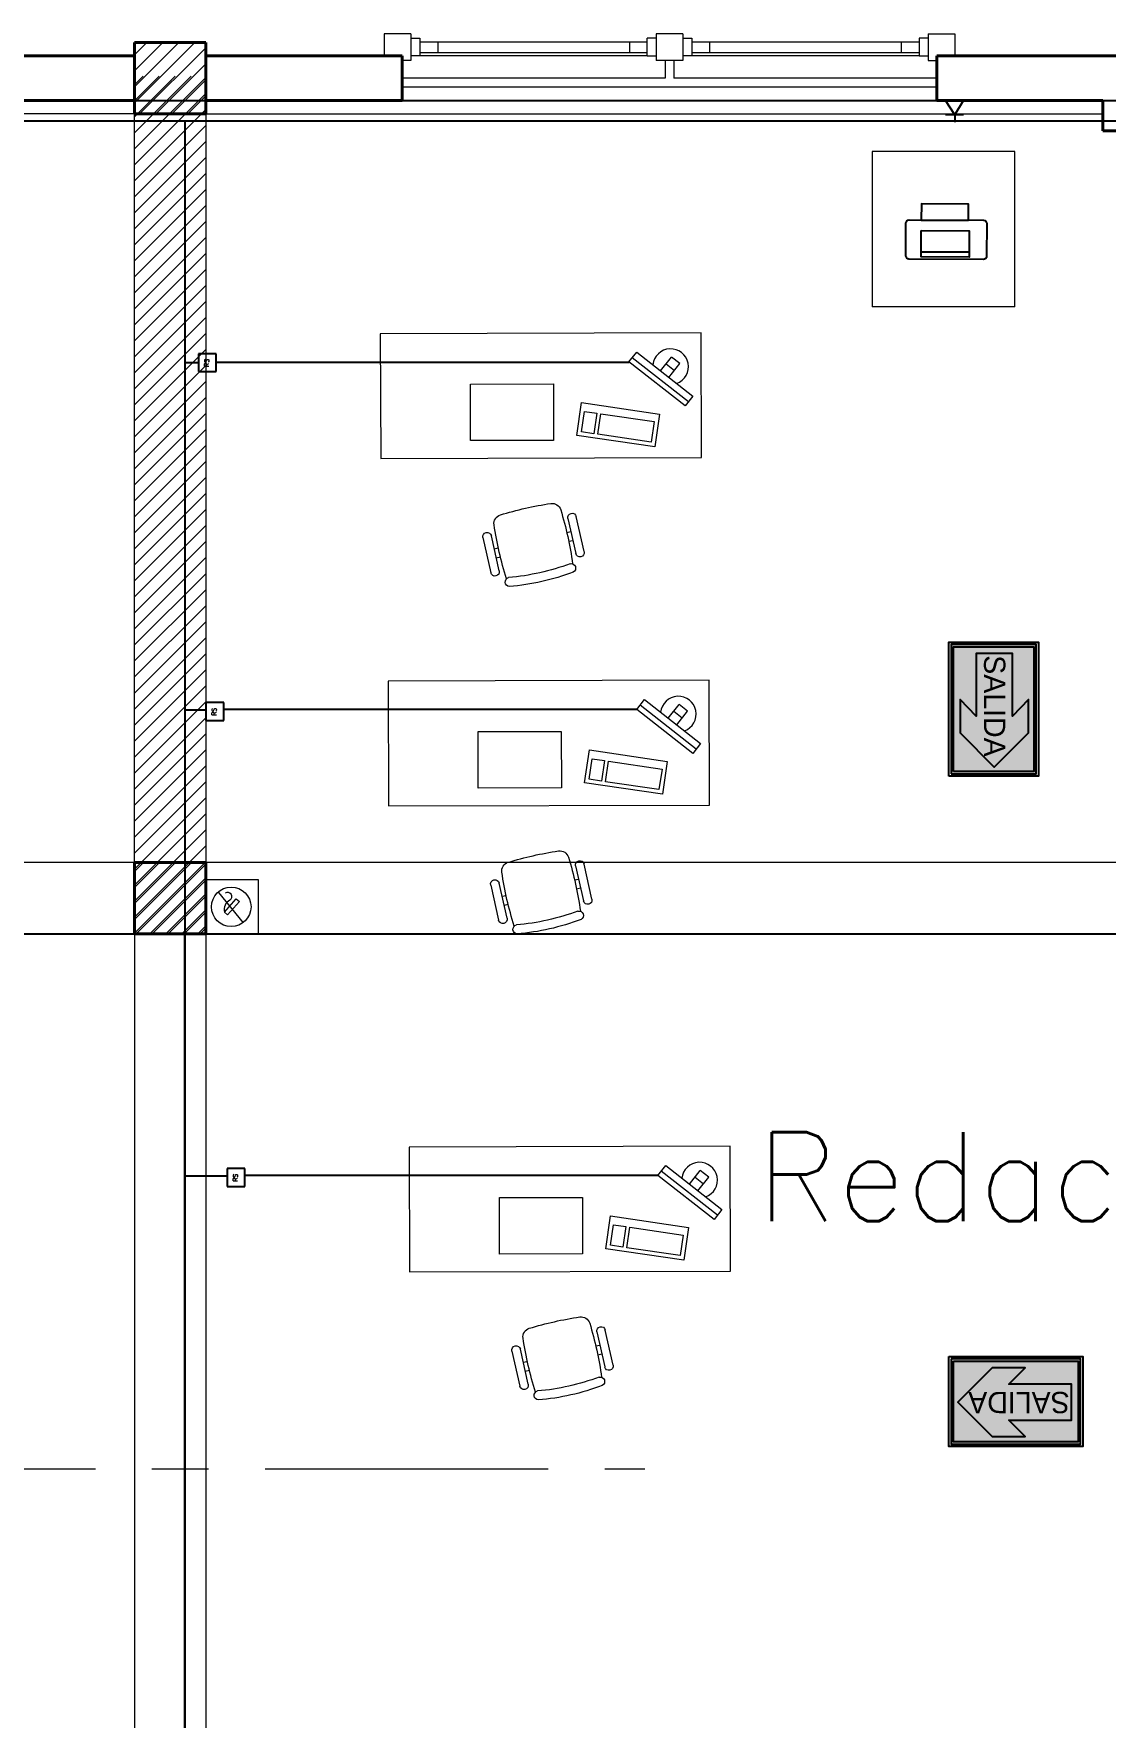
# Model space of a CAD drawing. Extents: x 1009 to 1343, y -172900 to 201.
# Drawn here: x 1122.05 to 1128.06, y 132.34 to 141.79 of the extents above; entities that cross this region are included whole.
import ezdxf

# ---------------------------------------------------------------- set-up
doc = ezdxf.new("R2010")
doc.units = 0
doc.header["$LTSCALE"] = 0.5
doc.linetypes.add('CENTER', pattern=[50.8, 31.75, -6.35, 6.35, -6.35])
doc.linetypes.add('TRAZOS2', pattern=[0.375, 0.25, -0.125])
doc.layers.get('0').update_dxf_attribs({"linetype": 'CONTINUOUS'})
for name, color, linetype in [('BRIGADAS', 8, 'TRAZOS2'), ('Cableado', 100, 'CONTINUOUS'), ('Electricidad', 50, 'CONTINUOUS'), ('MARCO_FONDO_NEGRO', 7, 'CONTINUOUS'), ('SEÑAL_FONDO_FIGURAS', 254, 'CONTINUOUS'), ('SEÑAL_FONDO_NEGRO', 7, 'CONTINUOUS'), ('SEÑAL_FONDO_VERDE', 86, 'CONTINUOUS')]:
    doc.layers.add(name, color=color, linetype=linetype)
for name, color, linetype, lineweight in [('Carpintería', 55, 'CONTINUOUS', 20), ('Detalles 01', 8, 'CONTINUOUS', 9), ('Equipamiento movil', 33, 'CONTINUOUS', 9), ('Muros corte', 7, 'CONTINUOUS', 40), ('Sist. contra incendio', 1, 'CONTINUOUS', 18), ('Tratamiento pisos', 251, 'CONTINUOUS', 9), ('Vidrios', 147, 'CONTINUOUS', 13)]:
    doc.layers.add(name, color=color, linetype=linetype, lineweight=lineweight)
doc.styles.add('franklin gothic medium', font='framd.ttf')
doc.styles.add('Texto 5 mm', font='simplex.shx', dxfattribs={"height": 0.5})
pattern_1 = [(45, (7.367904, 13.52993), (-0.0449012806, 0.0449012806), [])]

# ---------------------------------------------------------------- blocks, each defined once
blk = doc.blocks.new('RECTANG')
for p, q in [((1, 1), (0, 1)), ((0, 1), (0, 0)), ((1, 0), (1, 1)), ((0, 0), (1, 0))]:
    blk.add_line(p, q)
blk = doc.blocks.new('KEYBOARD', base_point=(60, 294))
for p, xscale, yscale, zscale in [((60, 294), 19, 8, 19), ((61, 295), 13, 5, 13), ((75, 295), 3, 5, 3)]:
    blk.add_blockref('RECTANG', p, dxfattribs=dict(xscale=xscale, yscale=yscale, zscale=zscale))
blk = doc.blocks.new('Silla 1')
at = {"layer": 'Equipamiento movil'}
for p, q in [((-0.1131, 0.2664), (0.0295, 0.409)), ((0.0638, 0.3747), (-0.0788, 0.2321)), ((-0.0254, 0.2855), (-0.0091, 0.2693)), ((0.0104, 0.3213), (0.0268, 0.3048)), ((0.2321, -0.0788), (0.3747, 0.0638)), ((0.409, 0.0295), (0.2664, -0.1131)), ((0.3048, 0.0268), (0.3213, 0.0104)), ((0.2693, -0.0091), (0.2855, -0.0254))]:
    blk.add_line(p, q, dxfattribs=at)
for centre, radius, start, end in [((1.4058, -1.1273), 1.9881, 130.22446, 139.18175), ((0.0467, 0.3919), 0.0242, 315, 135), ((0.1468, 0.3964), 0.0255, 61.36309, 224.37493), ((-0.654, -0.654), 1.2956, 37.15841, 52.84159), ((-0.6508, -0.6508), 1.3416, 37.13099, 52.86901), ((-0.0959, 0.2492), 0.0242, 135, 315), ((-0.0605, 0.1393), 0.0505, 139.18175, 220.81825), ((1.4058, 1.4058), 1.9881, 220.81825, 229.18175), ((-1.1273, 1.4058), 1.9881, 310.81825, 319.77554), ((0.3964, 0.1468), 0.0255, 225.62507, 28.63691), ((0.3919, 0.0467), 0.0242, 315, 135), ((0.2492, -0.0959), 0.0242, 135, 315), ((0.1393, -0.0605), 0.0505, 229.18175, 310.81825)]:
    blk.add_arc(centre, radius, start, end, dxfattribs=at)
blk = doc.blocks.new('A$C4F586106')
at = {"layer": 'SEÑAL_FONDO_FIGURAS'}
h = blk.add_hatch(color=256, dxfattribs=at)
h.paths.add_polyline_path([(1.092, 0.238), (0.029, 0.238), (0.029, 1.85), (1.092, 1.85)])
h.paths.add_polyline_path([(1.063, 1.821), (0.058, 1.821), (0.058, 0.267), (1.063, 0.267)], flags=16)
h.paths.add_polyline_path([(0.807, 1.55), (0.807, 0.438), (0.287, 0.438), (0.287, 1.55)], flags=8)
blk.add_hatch(color=256, dxfattribs=at).paths.add_polyline_path([(0.553, 1.768), (0.126, 1.339), (0.126, 0.925), (0.327, 1.132), (0.327, 0.349), (0.553, 0.349), (0.778, 0.349), (0.778, 1.132), (0.979, 0.925), (0.979, 1.339)])
at = {"layer": 'SEÑAL_FONDO_VERDE'}
h = blk.add_hatch(color=256, dxfattribs=at)
h.paths.add_polyline_path([(0.058, 0.267), (0.058, 1.821), (1.063, 1.821), (1.063, 0.267)])
h.paths.add_polyline_path([(0.327, 0.349), (0.553, 0.349), (0.778, 0.349), (0.778, 1.132), (0.979, 0.925), (0.979, 1.339), (0.553, 1.768), (0.126, 1.339), (0.126, 0.925), (0.327, 1.132)], flags=16)
at = {"layer": 'MARCO_FONDO_NEGRO'}
blk.add_lwpolyline([(1.121, 1.879), (1.121, 0.209), (0, 0.209), (0, 1.879)], close=True, dxfattribs=at)
at = {"layer": 'SEÑAL_FONDO_FIGURAS'}
blk.add_lwpolyline([(1.092, 1.85), (0.029, 1.85), (0.029, 0.238), (1.092, 0.238)], close=True, dxfattribs=at)
at = {"layer": 'SEÑAL_FONDO_NEGRO'}
blk.add_lwpolyline([(1.063, 1.821), (1.063, 0.267), (0.058, 0.267), (0.058, 1.821)], close=True, dxfattribs=at)
at = {"layer": 'SEÑAL_FONDO_VERDE'}
for points in [[(1.063, 1.821), (1.063, 0.267), (0.058, 0.267), (0.058, 1.821)], [(0.553, 0.349), (0.778, 0.349), (0.778, 1.132), (0.979, 0.925), (0.979, 1.339), (0.553, 1.768), (0.126, 1.339), (0.126, 0.925), (0.327, 1.132), (0.327, 0.349)], [(0.553, 0.349), (0.778, 0.349), (0.778, 1.132), (0.979, 0.925), (0.979, 1.339), (0.553, 1.768), (0.126, 1.339), (0.126, 0.925), (0.327, 1.132), (0.327, 0.349)]]:
    blk.add_lwpolyline(points, close=True, dxfattribs=at)
at = {"layer": 'SEÑAL_FONDO_VERDE', "style": 'franklin gothic medium'}
blk.add_text('SALIDA', height=0.2658, rotation=90, dxfattribs=at).set_placement((0.681, 0.372))

msp = doc.modelspace()

# ---------------------------------------------------------------- hatches: boundary and pattern name
at = {"layer": 'Detalles 01'}
h = msp.add_hatch(dxfattribs=at)
h.set_pattern_fill('ANSI31', color=256, scale=0.02, style=0)
h.set_pattern_definition(pattern_1)
h.paths.add_polyline_path([(1122.6135, 141.335), (1123.0135, 141.335), (1123.0135, 141.735), (1122.6135, 141.735)])
h = msp.add_hatch(dxfattribs=at)
h.set_pattern_fill('ANSI31', color=256, scale=0.02, style=0)
h.set_pattern_definition([(45, (29.4379, 13.34181), (-0.0449012806, 0.0449012806), [])])
h.paths.add_polyline_path([(1123.0135, 141.5469), (1122.6135, 141.5469), (1122.6135, 136.735), (1123.0135, 136.735)])
h = msp.add_hatch(dxfattribs=at)
h.set_pattern_fill('ANSI31', color=256, scale=0.02, style=0)
h.set_pattern_definition(pattern_1)
h.paths.add_polyline_path([(1123.0135, 136.735), (1123.0135, 137.135), (1122.6135, 137.135), (1122.6135, 136.735)])

# ---------------------------------------------------------------- linework, layer by layer
at = {"layer": 'Cableado'}
for p, q in [((1100.7208, 141.2951), (1128.4807, 141.297)), ((1122.8944, 141.2966), (1122.8944, 131.0477)), ((1123.0717, 139.99), (1122.9717, 139.99)), ((1122.9717, 139.99), (1122.9717, 139.89)), ((1123.0717, 139.89), (1123.0717, 139.99)), ((1122.8944, 139.9401), (1122.9717, 139.9401)), ((1122.9717, 139.89), (1123.0717, 139.89)), ((1125.3879, 139.9401), (1123.0717, 139.9401)), ((1122.8944, 137.9921), (1123.0135, 137.9921)), ((1123.1135, 138.0328), (1123.0135, 138.0328)), ((1123.0135, 138.0328), (1123.0135, 137.9328)), ((1123.1135, 137.9328), (1123.1135, 138.0328)), ((1125.4298, 137.9945), (1123.1135, 137.9945)), ((1123.0135, 137.9328), (1123.1135, 137.9328)), ((1122.8944, 128.3044), (1122.8944, 136.735)), ((1123.2326, 135.4187), (1123.1326, 135.4187)), ((1123.1326, 135.4187), (1123.1326, 135.3187)), ((1123.2326, 135.3187), (1123.2326, 135.4187)), ((1122.8944, 135.3779), (1123.1326, 135.3779)), ((1125.5489, 135.3804), (1123.2326, 135.3804)), ((1123.1326, 135.3187), (1123.2326, 135.3187))]:
    msp.add_line(p, q, dxfattribs=at)
for points in [[(1127.0256, 140.7397), (1127.2895, 140.7385), (1127.29, 140.8294), (1127.0261, 140.8306)], [(1127.0247, 140.6805), (1127.2946, 140.6793), (1127.2941, 140.5598), (1127.0242, 140.561)], [(1127.0242, 140.561), (1127.2941, 140.5598), (1127.2939, 140.5318), (1127.024, 140.533)]]:
    msp.add_lwpolyline(points, close=True, dxfattribs=at)
msp.add_lwpolyline([(1126.9576, 140.74), (1127.375, 140.7381, -0.414214), (1127.3929, 140.72), (1127.3921, 140.5369, -0.414214), (1127.374, 140.519), (1126.9566, 140.5209, -0.414214), (1126.9387, 140.5389), (1126.9395, 140.7221, -0.414214)], format="xyb", close=True, dxfattribs=at)
at = {"layer": 'Carpintería'}
for p, q in [((1124.1635, 141.785), (1124.0135, 141.785)), ((1124.0135, 141.785), (1124.0135, 141.66)), ((1124.1635, 141.785), (1124.1635, 141.635)), ((1124.1635, 141.76), (1124.2135, 141.76)), ((1124.2135, 141.76), (1124.2135, 141.66)), ((1125.5385, 141.76), (1125.4885, 141.76)), ((1125.4885, 141.66), (1125.4885, 141.76)), ((1125.6885, 141.785), (1125.5385, 141.785)), ((1125.5385, 141.785), (1125.5385, 141.635)), ((1125.6885, 141.785), (1125.6885, 141.635)), ((1125.6885, 141.76), (1125.7385, 141.76)), ((1125.7385, 141.76), (1125.7385, 141.66)), ((1127.0135, 141.76), (1127.0135, 141.66)), ((1127.0635, 141.76), (1127.0135, 141.76)), ((1127.0635, 141.785), (1127.0635, 141.635)), ((1127.0635, 141.785), (1127.2135, 141.785)), ((1127.2135, 141.785), (1127.2135, 141.66)), ((1124.2135, 141.66), (1124.1635, 141.66)), ((1124.2135, 141.74), (1125.4885, 141.74)), ((1124.2135, 141.68), (1125.4885, 141.68)), ((1124.3135, 141.74), (1124.3135, 141.68)), ((1125.3885, 141.74), (1125.3885, 141.68)), ((1125.4885, 141.66), (1125.5385, 141.66)), ((1125.7385, 141.66), (1125.6885, 141.66)), ((1125.7385, 141.74), (1127.0135, 141.74)), ((1125.7385, 141.68), (1127.0135, 141.68)), ((1125.8385, 141.74), (1125.8385, 141.68)), ((1126.9135, 141.74), (1126.9135, 141.68)), ((1127.0135, 141.66), (1127.0635, 141.66)), ((1124.1635, 141.635), (1124.1135, 141.635)), ((1125.6885, 141.635), (1125.5385, 141.635)), ((1127.0635, 141.635), (1127.1135, 141.635))]:
    msp.add_line(p, q, dxfattribs=at)
at = {"layer": 'Detalles 01'}
for p, q in [((1125.4885, 141.66), (1124.2135, 141.66)), ((1127.0135, 141.66), (1125.7385, 141.66)), ((1125.5885, 141.635), (1125.5885, 141.535)), ((1125.6385, 141.635), (1125.6385, 141.535)), ((1125.5885, 141.535), (1124.1135, 141.535)), ((1127.1135, 141.485), (1124.1135, 141.485)), ((1127.1135, 141.535), (1125.6385, 141.535))]:
    msp.add_line(p, q, dxfattribs=at)
at = {"layer": 'Detalles 01', "linetype": 'CENTER', "ltscale": 0.1}
msp.add_line((1115.7259, 133.735), (1125.4749, 133.735), dxfattribs=at)
at = {"layer": 'Electricidad'}
for p, q in [((1118.5635, 141.41), (1127.1135, 141.41)), ((1127.2141, 141.3293), (1127.1616, 141.41)), ((1127.2141, 141.3293), (1127.2621, 141.41)), ((1127.2621, 141.41), (1129.5148, 141.41)), ((1127.2621, 141.3293), (1127.1608, 141.3293)), ((1127.2141, 141.3293), (1127.2141, 141.2892))]:
    msp.add_line(p, q, dxfattribs=at)
at = {"layer": 'Electricidad', "ltscale": 2}
msp.add_line((1120.1385, 136.735), (1128.2135, 136.735), dxfattribs=at)
at = {"layer": 'Electricidad'}
msp.add_lwpolyline([(1127.1616, 141.41), (1127.2621, 141.41)], dxfattribs=at)
at = {"layer": 'Equipamiento movil'}
for p, q in [((1126.7498, 141.1245), (1126.7498, 140.2532)), ((1127.5498, 141.1245), (1126.7498, 141.1245)), ((1127.5498, 140.2532), (1127.5498, 141.1245)), ((1127.5498, 140.2532), (1126.7498, 140.2532)), ((1125.7916, 140.107), (1123.9916, 140.102)), ((1123.9916, 140.102), (1123.9936, 139.402)), ((1125.7935, 139.407), (1125.7916, 140.107)), ((1125.3863, 139.9434), (1125.4294, 139.9985)), ((1125.7198, 139.7206), (1125.4048, 139.967)), ((1125.4294, 139.9985), (1125.7445, 139.7521)), ((1125.5633, 139.8938), (1125.6238, 139.9711)), ((1125.6711, 139.9341), (1125.6238, 139.9711)), ((1125.7013, 139.6969), (1125.3863, 139.9434)), ((1125.5941, 139.9332), (1125.6414, 139.8962)), ((1125.6106, 139.8568), (1125.6711, 139.9341)), ((1124.4969, 139.8187), (1124.9628, 139.82)), ((1124.4978, 139.5024), (1124.4969, 139.8187)), ((1124.9628, 139.82), (1124.9636, 139.5037)), ((1125.7445, 139.7521), (1125.7013, 139.6969)), ((1124.9636, 139.5037), (1124.4978, 139.5024)), ((1123.9936, 139.402), (1125.7935, 139.407)), ((1125.8351, 138.1581), (1124.0351, 138.1531)), ((1124.0351, 138.1531), (1124.037, 137.4531)), ((1125.837, 137.4581), (1125.8351, 138.1581)), ((1125.4298, 137.9945), (1125.4729, 138.0496)), ((1125.7448, 137.7481), (1125.4298, 137.9945)), ((1125.7633, 137.7717), (1125.4483, 138.0181)), ((1125.4729, 138.0496), (1125.788, 137.8032)), ((1125.6068, 137.9449), (1125.6673, 138.0222)), ((1125.6376, 137.9843), (1125.6849, 137.9473)), ((1125.6541, 137.9079), (1125.7146, 137.9853)), ((1125.7146, 137.9853), (1125.6673, 138.0222)), ((1124.5404, 137.8699), (1125.0063, 137.8711)), ((1124.5413, 137.5536), (1124.5404, 137.8699)), ((1125.0063, 137.8711), (1125.0071, 137.5549)), ((1125.788, 137.8032), (1125.7448, 137.7481)), ((1125.0071, 137.5549), (1124.5413, 137.5536)), ((1124.037, 137.4531), (1125.837, 137.4581)), ((1125.9542, 135.544), (1124.1542, 135.539)), ((1124.1542, 135.539), (1124.1561, 134.839)), ((1125.9561, 134.844), (1125.9542, 135.544)), ((1125.5489, 135.3804), (1125.592, 135.4355)), ((1125.592, 135.4355), (1125.9071, 135.1891)), ((1125.8639, 135.1339), (1125.5489, 135.3804)), ((1125.8824, 135.1576), (1125.5674, 135.404)), ((1125.7259, 135.3308), (1125.7864, 135.4081)), ((1125.7567, 135.3702), (1125.804, 135.3332)), ((1125.7732, 135.2938), (1125.8337, 135.3712)), ((1125.8337, 135.3712), (1125.7864, 135.4081)), ((1124.6595, 135.2557), (1125.1254, 135.257)), ((1124.6604, 134.9394), (1124.6595, 135.2557)), ((1125.1254, 135.257), (1125.1262, 134.9407)), ((1125.9071, 135.1891), (1125.8639, 135.1339)), ((1125.1262, 134.9407), (1124.6604, 134.9394)), ((1124.1561, 134.839), (1125.9561, 134.844))]:
    msp.add_line(p, q, dxfattribs=at)
for centre in [(1125.6197, 139.9172), (1125.6632, 137.9683), (1125.7823, 135.3542)]:
    msp.add_arc(centre, 0.1, 289.85113, 174.07908, dxfattribs=at)
at = {"layer": 'Muros corte'}
for p, q in [((1122.6135, 141.66), (1121.5635, 141.66)), ((1123.0135, 141.735), (1122.6135, 141.735)), ((1122.6135, 141.735), (1122.6135, 141.335)), ((1123.0135, 141.735), (1123.0135, 141.335)), ((1124.1135, 141.66), (1123.0135, 141.66)), ((1124.1135, 141.66), (1124.1135, 141.41)), ((1128.2135, 141.66), (1127.1135, 141.66)), ((1127.1135, 141.66), (1127.1135, 141.41)), ((1122.6135, 141.41), (1121.5635, 141.41)), ((1124.1135, 141.41), (1123.0135, 141.41)), ((1128.0435, 141.41), (1127.1135, 141.41)), ((1128.0435, 141.24), (1128.0435, 141.41)), ((1123.0135, 141.335), (1122.6135, 141.335)), ((1128.7835, 141.24), (1128.0435, 141.24)), ((1123.0135, 137.135), (1122.6135, 137.135)), ((1122.6135, 136.735), (1122.6135, 137.135)), ((1123.0135, 136.735), (1123.0135, 137.135)), ((1123.0135, 136.735), (1122.6135, 136.735))]:
    msp.add_line(p, q, dxfattribs=at)
at = {"layer": 'Sist. contra incendio'}
msp.add_line((1123.0832, 136.968), (1123.2216, 136.7979), dxfattribs=at)
at = {"layer": 'Sist. contra incendio', "color": 0}
for points in [[(1123.0135, 137.0404), (1123.307, 137.0404), (1123.307, 136.735), (1123.0135, 136.735)], [(1123.1348, 136.8422), (1123.1177, 136.8574), (1123.184, 136.9323), (1123.2011, 136.9171)]]:
    msp.add_lwpolyline(points, close=True, dxfattribs=at)
at = {"layer": 'Sist. contra incendio'}
msp.add_circle((1123.1557, 136.887), 0.1108, dxfattribs=at)
at = {"layer": 'Sist. contra incendio', "color": 0}
for centre, radius, start, end in [((1123.1352, 136.9447), 0.0234, 303.37827, 123.37827), ((1123.1755, 136.8722), 0.0596, 117.39951, 194.42182)]:
    msp.add_arc(centre, radius, start, end, dxfattribs=at)
at = {"layer": 'Tratamiento pisos'}
for p, q in [((1122.6135, 141.335), (1117.6835, 141.335)), ((1122.6135, 137.135), (1122.6135, 141.335)), ((1123.0135, 141.335), (1128.0435, 141.335)), ((1123.0135, 141.335), (1123.0135, 137.135)), ((1122.6135, 137.135), (1119.1135, 137.135)), ((1128.2135, 137.135), (1123.0135, 137.135)), ((1122.6135, 136.735), (1120.1385, 136.735)), ((1122.6135, 136.735), (1122.6135, 130.735)), ((1123.0135, 136.735), (1123.0135, 130.735)), ((1128.2135, 136.735), (1123.0135, 136.735))]:
    msp.add_line(p, q, dxfattribs=at)

# ---------------------------------------------------------------- block references
at = {"layer": 'BRIGADAS', "xscale": 0.4499999999998181, "yscale": 0.4499999999998181, "zscale": 0.4499999999998181}
for p, rotation in [((1127.6837, 138.4659), 180), ((1128.0253, 133.8599), 90)]:
    msp.add_blockref('A$C4F586106', p, dxfattribs=dict(at, rotation=rotation))
at = {"layer": 'Equipamiento movil', "xscale": -0.02326153846132684, "yscale": 0.02326153846151868, "zscale": 0.02326153846153847, "rotation": 351.581457680191}
for p in [(1125.5306, 139.4672), (1125.574, 137.5184), (1125.6931, 134.9042)]:
    msp.add_blockref('KEYBOARD', p, dxfattribs=at)
at = {"layer": 'Equipamiento movil', "xscale": -1, "rotation": 147.7055914529652}
for p in [(1124.805, 139.1229), (1124.8485, 137.174), (1124.9676, 134.5599)]:
    msp.add_blockref('Silla 1', p, dxfattribs=at)

# ---------------------------------------------------------------- texts
at = {"layer": 'Cableado', "char_height": 0.02526, "attachment_point": 1, "rotation": 90, "style": 'Texto 5 mm'}
for insert in [(1123.0049, 139.9163), (1123.0468, 137.9591), (1123.1659, 135.3449)]:
    msp.add_mtext_dynamic_manual_height_columns('RS', width=19.34546, gutter_width=2.5, heights=[0], dxfattribs=dict(at, insert=insert))
at = {"layer": 'Vidrios', "color": 0, "style": 'Texto 5 mm'}
msp.add_text('Redacción', height=0.5, dxfattribs=at).set_placement((1126.1026, 135.1232))

doc.saveas('drawing.dxf')
